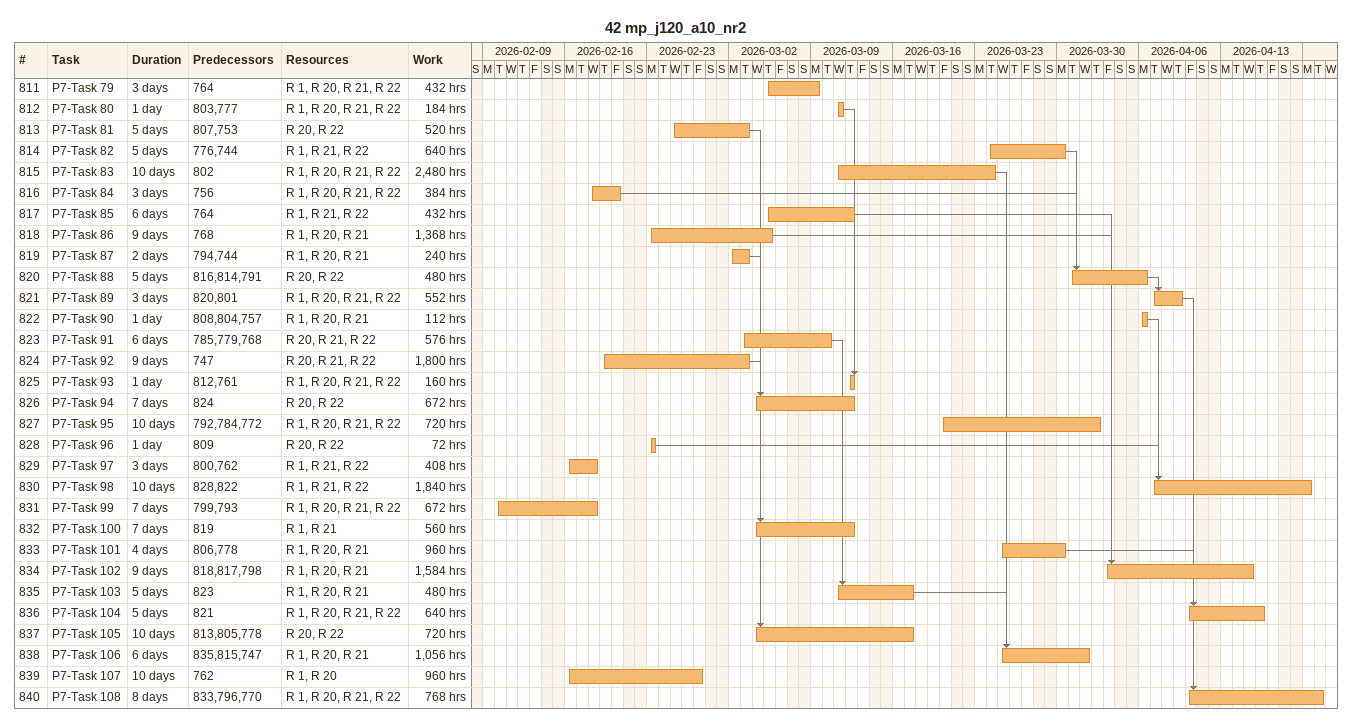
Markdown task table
42 mp_j120_a10_nr2

| ID | Task | Duration | Start | Finish | Predecessors | Resources | Work (h) |
|---|---|---|---|---|---|---|---|
| 811 | P7-Task 79 | 3d | 2026-03-05 | 2026-03-09 | 764 | R 1, R 20, R 21, R 22 | 432 |
| 812 | P7-Task 80 | 1d | 2026-03-11 | 2026-03-11 | 803, 777 | R 1, R 20, R 21, R 22 | 184 |
| 813 | P7-Task 81 | 5d | 2026-02-25 | 2026-03-03 | 807, 753 | R 20, R 22 | 520 |
| 814 | P7-Task 82 | 5d | 2026-03-24 | 2026-03-30 | 776, 744 | R 1, R 21, R 22 | 640 |
| 815 | P7-Task 83 | 10d | 2026-03-11 | 2026-03-24 | 802 | R 1, R 20, R 21, R 22 | 2480 |
| 816 | P7-Task 84 | 3d | 2026-02-18 | 2026-02-20 | 756 | R 1, R 20, R 21, R 22 | 384 |
| 817 | P7-Task 85 | 6d | 2026-03-05 | 2026-03-12 | 764 | R 1, R 21, R 22 | 432 |
| 818 | P7-Task 86 | 9d | 2026-02-23 | 2026-03-05 | 768 | R 1, R 20, R 21 | 1368 |
| 819 | P7-Task 87 | 2d | 2026-03-02 | 2026-03-03 | 794, 744 | R 1, R 20, R 21 | 240 |
| 820 | P7-Task 88 | 5d | 2026-03-31 | 2026-04-06 | 816, 814, 791 | R 20, R 22 | 480 |
| 821 | P7-Task 89 | 3d | 2026-04-07 | 2026-04-09 | 820, 801 | R 1, R 20, R 21, R 22 | 552 |
| 822 | P7-Task 90 | 1d | 2026-04-06 | 2026-04-06 | 808, 804, 757 | R 1, R 20, R 21 | 112 |
| 823 | P7-Task 91 | 6d | 2026-03-03 | 2026-03-10 | 785, 779, 768 | R 20, R 21, R 22 | 576 |
| 824 | P7-Task 92 | 9d | 2026-02-19 | 2026-03-03 | 747 | R 20, R 21, R 22 | 1800 |
| 825 | P7-Task 93 | 1d | 2026-03-12 | 2026-03-12 | 812, 761 | R 1, R 20, R 21, R 22 | 160 |
| 826 | P7-Task 94 | 7d | 2026-03-04 | 2026-03-12 | 824 | R 20, R 22 | 672 |
| 827 | P7-Task 95 | 10d | 2026-03-20 | 2026-04-02 | 792, 784, 772 | R 1, R 20, R 21, R 22 | 720 |
| 828 | P7-Task 96 | 1d | 2026-02-23 | 2026-02-23 | 809 | R 20, R 22 | 72 |
| 829 | P7-Task 97 | 3d | 2026-02-16 | 2026-02-18 | 800, 762 | R 1, R 21, R 22 | 408 |
| 830 | P7-Task 98 | 10d | 2026-04-07 | 2026-04-20 | 828, 822 | R 1, R 21, R 22 | 1840 |
| 831 | P7-Task 99 | 7d | 2026-02-10 | 2026-02-18 | 799, 793 | R 1, R 20, R 21, R 22 | 672 |
| 832 | P7-Task 100 | 7d | 2026-03-04 | 2026-03-12 | 819 | R 1, R 21 | 560 |
| 833 | P7-Task 101 | 4d | 2026-03-25 | 2026-03-30 | 806, 778 | R 1, R 20, R 21 | 960 |
| 834 | P7-Task 102 | 9d | 2026-04-03 | 2026-04-15 | 818, 817, 798 | R 1, R 20, R 21 | 1584 |
| 835 | P7-Task 103 | 5d | 2026-03-11 | 2026-03-17 | 823 | R 1, R 20, R 21 | 480 |
| 836 | P7-Task 104 | 5d | 2026-04-10 | 2026-04-16 | 821 | R 1, R 20, R 21, R 22 | 640 |
| 837 | P7-Task 105 | 10d | 2026-03-04 | 2026-03-17 | 813, 805, 778 | R 20, R 22 | 720 |
| 838 | P7-Task 106 | 6d | 2026-03-25 | 2026-04-01 | 835, 815, 747 | R 1, R 20, R 21 | 1056 |
| 839 | P7-Task 107 | 10d | 2026-02-16 | 2026-02-27 | 762 | R 1, R 20 | 960 |
| 840 | P7-Task 108 | 8d | 2026-04-10 | 2026-04-21 | 833, 796, 770 | R 1, R 20, R 21, R 22 | 768 |
